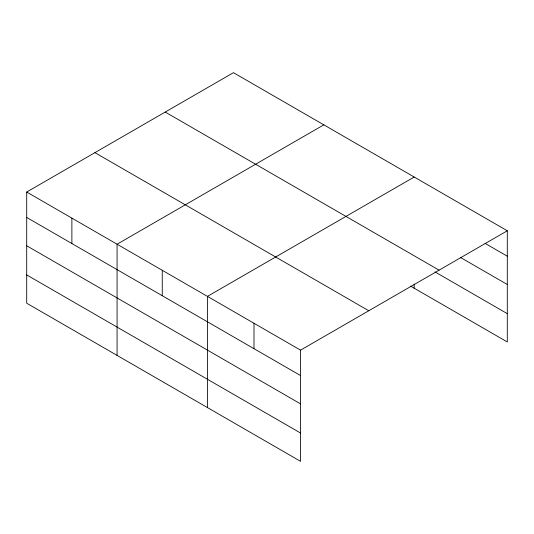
<?xml version="1.0" encoding="UTF-8"?>
<svg xmlns="http://www.w3.org/2000/svg" width="534" height="534" viewBox="0 0 534 534"><rect width="100%" height="100%" fill="white"/><g stroke="black" fill="none" stroke-linecap="round" stroke-linejoin="round"><path stroke-width="0.8" d="M26.7 192.033L300.549 350.144L300.549 461.329L26.7 303.225L26.7 192.033L233.451 72.671L507.3 230.775L507.3 341.967L410.606 286.137M323.824 124.843L117.073 244.212L117.073 355.404M414.19 177.021L207.439 296.383L207.439 407.575M300.549 350.144L507.3 230.775M485.099 243.377L507.3 256.193M460.749 257.622L507.3 284.495M165.226 112.06L439.075 270.164M434.963 271.893L507.3 313.658M94.925 152.644L368.774 310.748M26.7 217.451L300.549 375.562M26.7 245.76L300.549 403.864M26.7 274.923L300.549 433.027M414.19 284.048L414.19 288.206M253.997 323.264L253.997 348.682M162.256 270.297L162.256 295.716M71.883 218.126L71.883 243.544"/></g></svg>
